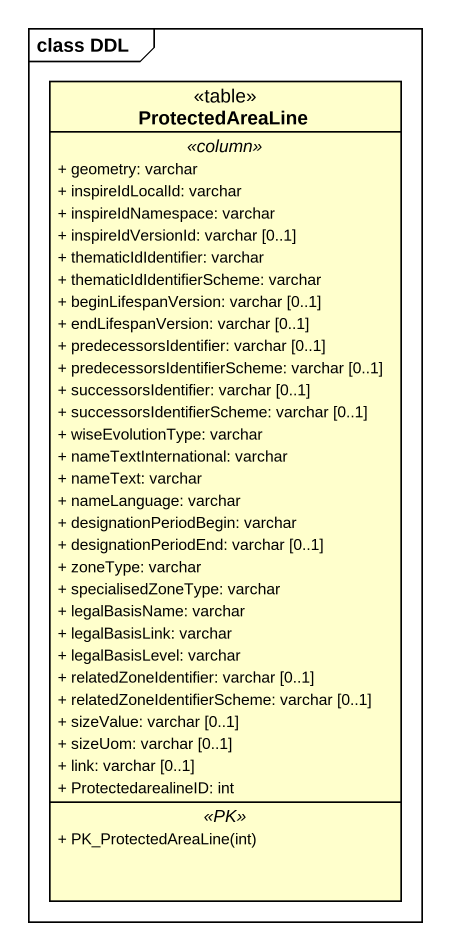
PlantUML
@startuml
mainframe class DDL
hide circle
hide empty members
skinparam classAttributeIconSize 0
class ProtectedAreaLine <<table>> {
  .. <<column>> ..
  + geometry: varchar
  + inspireIdLocalId: varchar
  + inspireIdNamespace: varchar
  + inspireIdVersionId: varchar [0..1]
  + thematicIdIdentifier: varchar
  + thematicIdIdentifierScheme: varchar
  + beginLifespanVersion: varchar [0..1]
  + endLifespanVersion: varchar [0..1]
  + predecessorsIdentifier: varchar [0..1]
  + predecessorsIdentifierScheme: varchar [0..1]
  + successorsIdentifier: varchar [0..1]
  + successorsIdentifierScheme: varchar [0..1]
  + wiseEvolutionType: varchar
  + nameTextInternational: varchar
  + nameText: varchar
  + nameLanguage: varchar
  + designationPeriodBegin: varchar
  + designationPeriodEnd: varchar [0..1]
  + zoneType: varchar
  + specialisedZoneType: varchar
  + legalBasisName: varchar
  + legalBasisLink: varchar
  + legalBasisLevel: varchar
  + relatedZoneIdentifier: varchar [0..1]
  + relatedZoneIdentifierScheme: varchar [0..1]
  + sizeValue: varchar [0..1]
  + sizeUom: varchar [0..1]
  + link: varchar [0..1]
  + ProtectedarealineID: int
  .. <<PK>> ..
  + PK_ProtectedAreaLine(int)
}
@enduml
